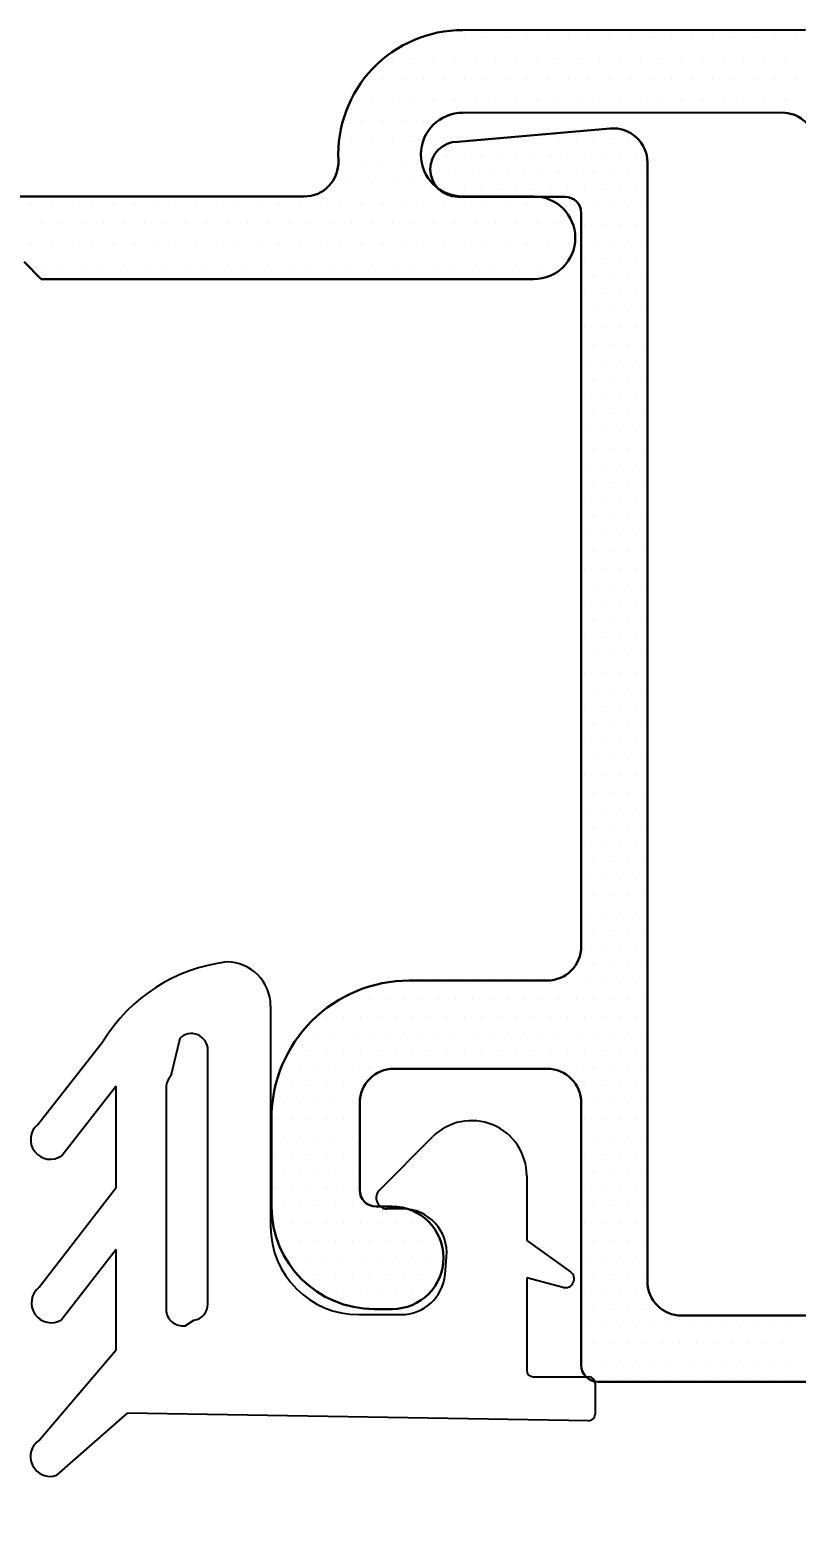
# Model space of a CAD drawing. Header units: inches. Extents: x 3.8 to 36.3, y 0.9 to 43.6.
# Drawn here: x 7.825 to 8.52, y 17.646 to 19.001 of the extents above; entities that cross this region are included whole.
import ezdxf

# ---------------------------------------------------------------- set-up
doc = ezdxf.new("R2010")
doc.units = ezdxf.units.IN
doc.header["$MEASUREMENT"] = 0
for name, color, linetype in [('R-ANNO-DIMS', 3, 'Continuous'), ('R-SWTS-DET1', 1, 'Continuous'), ('R-SWTS-PAT1', 5, 'Continuous')]:
    doc.layers.add(name, color=color, linetype=linetype)
doc.styles.add('SWTSTEXT', font='romans.shx')
doc.dimstyles.new('SWTSARCH', dxfattribs={"dimtxt": 0.25, "dimasz": 0.25, "dimexe": 0.179688, "dimexo": 0.0625, "dimgap": 0.125, "dimtad": 1, "dimtih": 1, "dimtoh": 1, "dimdec": 4, "dimzin": 4, "dimdsep": 46, "dimlunit": 4, "dimtxsty": 'SWTSTEXT', "dimcen": 0.1875, "dimdle": 0.179688, "dimclrd": 256, "dimclre": 256, "dimclrt": 256, "dimadec": 0, "dimazin": 1, "dimtfac": 1, "dimtdec": 4, "dimtofl": 0, "dimtmove": 0, "dimatfit": 3, "dimfxl": 0, "dimfrac": 2, "dimtolj": 1, "dimtzin": 4, "dimlwd": -1, "dimlwe": -1, "dimarcsym": 0})

# ---------------------------------------------------------------- blocks, each defined once
blk = doc.blocks.new('*D9')
at = {"layer": 'Defpoints', "color": 0}
for p in [(10.5692, 18.7891), (6.0692, 17.7901), (6.0692, 16.3107)]:
    blk.add_point(p, dxfattribs=at)
at = {"layer": 'R-ANNO-DIMS'}
for p, q in [((10.5692, 18.7266), (10.5692, 16.131)), ((6.0692, 17.7276), (6.0692, 16.131)), ((10.3192, 16.3107), (6.3192, 16.3107))]:
    blk.add_line(p, q, dxfattribs=at)
for points in [[(6.3192, 16.3523), (6.3192, 16.269), (6.0692, 16.3107)], [(10.3192, 16.3523), (10.3192, 16.269), (10.5692, 16.3107)]]:
    blk.add_solid(points, dxfattribs=at)
at = {"layer": 'R-ANNO-DIMS', "insert": (8.3305, 16.6261), "char_height": 0.25, "attachment_point": 5, "style": 'SWTSTEXT'}
blk.add_mtext('\\A1;4 1/2"', dxfattribs=at)

msp = doc.modelspace()

# ---------------------------------------------------------------- linework, layer by layer
at = {"layer": 'R-SWTS-DET1', "lineweight": 30}
for p, q in [((8.52803, 19.00125), (8.21717, 19.00112)), ((8.2172, 18.92612), (8.50662, 18.92626)), ((8.35102, 18.9118), (8.21269, 18.89984)), ((8.38469, 17.8659), (8.38469, 18.88092)), ((8.07338, 18.85014), (7.54223, 18.85014)), ((8.21269, 18.84992), (8.30969, 18.84992)), ((8.28169, 18.85014), (8.21723, 18.85012)), ((8.32469, 18.83492), (8.32469, 18.1699)), ((7.81923, 18.79072), (7.83481, 18.77514)), ((7.83481, 18.77514), (8.28172, 18.77514)), ((8.29369, 18.1389), (8.16869, 18.1389)), ((8.15469, 18.0589), (8.29369, 18.0589)), ((8.12369, 17.9489), (8.12369, 18.0279)), ((8.32469, 18.0279), (8.32469, 17.7899)), ((8.04369, 18.0139), (8.04369, 17.9339)), ((8.15319, 17.9339), (8.13869, 17.9339)), ((8.13669, 17.8409), (8.15319, 17.8409)), ((10.45744, 17.8349), (8.41569, 17.8349)), ((8.33969, 17.7749), (10.53344, 17.7749))]:
    msp.add_line(p, q, dxfattribs=at)
at = {"layer": 'R-SWTS-DET1'}
for p, q in [((8.04289, 18.1158), (8.04289, 17.9158)), ((7.83171, 18.00843), (7.89097, 18.08403)), ((7.90266, 18.04299), (7.85343, 17.97995)), ((7.90266, 17.95118), (7.90266, 18.04299)), ((8.14157, 17.94887), (8.18983, 17.99713)), ((8.27518, 17.96178), (8.27518, 17.90293)), ((7.83298, 17.86064), (7.90266, 17.95118)), ((8.16263, 17.9318), (8.14864, 17.9318)), ((7.90266, 17.89494), (7.85319, 17.83109)), ((7.90266, 17.80384), (7.90266, 17.89494)), ((8.27518, 17.90293), (8.31482, 17.87479)), ((8.20108, 17.87231), (8.20248, 17.88831)), ((8.30812, 17.86054), (8.27518, 17.86936)), ((8.27518, 17.86936), (8.27518, 17.78549)), ((8.12289, 17.8358), (8.16123, 17.8358)), ((7.83339, 17.72214), (7.90266, 17.80384)), ((8.28118, 17.77949), (8.33118, 17.77949)), ((8.33718, 17.77349), (8.33718, 17.74549)), ((7.91272, 17.7464), (7.8488, 17.69006)), ((8.33118, 17.73949), (7.91272, 17.7464)), ((7.91272, 17.7464), (7.91272, 17.7464))]:
    msp.add_line(p, q, dxfattribs=at)
at = {"layer": 'R-SWTS-DET1', "lineweight": 25}
for p, q in [((7.96043, 18.08641), (7.9525, 18.05249)), ((7.98603, 17.84556), (7.98603, 18.0758)), ((7.94811, 18.04188), (7.94811, 17.8406)), ((7.96528, 17.82576), (7.9732, 17.83072))]:
    msp.add_line(p, q, dxfattribs=at)
at = {"layer": 'R-SWTS-DET1', "lineweight": 30}
for centre, radius, start, end in [((8.21722, 18.88812), 0.113, 90.02258, 182.77619), ((8.21722, 18.88812), 0.038, 90.02258, 270.02258), ((8.50663, 18.89526), 0.031, 12.29447, 90.01886), ((8.35369, 18.88092), 0.031, 360, 94.94224), ((8.21269, 18.87484), 0.025, 90, 270), ((8.07338, 18.88114), 0.031, 270, 2.77619), ((8.21269, 18.84988), 0.0000385, 270, 90), ((8.2817, 18.81264), 0.0375, 270.02258, 90.02258), ((8.30969, 18.83492), 0.015, 0, 90), ((8.29369, 18.1699), 0.031, 270, 0), ((8.16869, 18.0139), 0.125, 89.99999, 180), ((8.15469, 18.0279), 0.031, 90, 180), ((8.29369, 18.0279), 0.031, 0, 90), ((8.13869, 17.9489), 0.015, 180, 269.99806), ((8.13669, 17.9339), 0.093, 180.00006, 270), ((8.15319, 17.8874), 0.0465, 270, 90), ((8.41569, 17.8659), 0.031, 180, 270), ((8.33969, 17.7899), 0.015, 180, 270)]:
    msp.add_arc(centre, radius, start, end, dxfattribs=at)
at = {"layer": 'R-SWTS-DET1'}
for centre, radius, start, end in [((8.02218, 18.00256), 0.15445, 97.17693, 148.16455), ((8.00289, 18.1158), 0.04, 0, 90), ((7.84317, 17.99465), 0.01792, 129.73715, 304.91198), ((8.22518, 17.96178), 0.05, 0, 135), ((8.14864, 17.9418), 0.01, 135, 270), ((8.16263, 17.8918), 0.04, 355, 90), ((8.12289, 17.9158), 0.08, 180, 270), ((8.16123, 17.8758), 0.04, 270, 355), ((8.31019, 17.86827), 0.008, 255, 54.62612), ((7.84387, 17.8464), 0.01792, 127.39772, 301.34331), ((8.28118, 17.78549), 0.006, 180, 270), ((8.33118, 17.77349), 0.006, 0, 90), ((8.33118, 17.74549), 0.006, 270, 0), ((7.84303, 17.70703), 0.01792, 122.543, 288.79118)]:
    msp.add_arc(centre, radius, start, end, dxfattribs=at)
at = {"layer": 'R-SWTS-DET1', "lineweight": 25}
for centre, start, end in [((7.97103, 18.0758), 0, 135), ((7.96311, 18.04188), 135, 180), ((7.96311, 17.8406), 180, 278.31643), ((7.97103, 17.84556), 278.31643, 0)]:
    msp.add_arc(centre, 0.015, start, end, dxfattribs=at)
at = {"layer": 'R-SWTS-PAT1'}
for p, q in [((8.18154, 18.994), (8.18154, 18.994)), ((8.20029, 18.994), (8.20029, 18.994)), ((8.21904, 18.994), (8.21904, 18.994)), ((8.23779, 18.994), (8.23779, 18.994)), ((8.25654, 18.994), (8.25654, 18.994)), ((8.27529, 18.994), (8.27529, 18.994)), ((8.29404, 18.994), (8.29404, 18.994)), ((8.31279, 18.994), (8.31279, 18.994)), ((8.33154, 18.994), (8.33154, 18.994)), ((8.35029, 18.994), (8.35029, 18.994)), ((8.36904, 18.994), (8.36904, 18.994)), ((8.38779, 18.994), (8.38779, 18.994)), ((8.40654, 18.994), (8.40654, 18.994)), ((8.42529, 18.994), (8.42529, 18.994)), ((8.44404, 18.994), (8.44404, 18.994)), ((8.46279, 18.994), (8.46279, 18.994)), ((8.48154, 18.994), (8.48154, 18.994)), ((8.50029, 18.994), (8.50029, 18.994)), ((8.51904, 18.994), (8.51904, 18.994)), ((8.15341, 18.97525), (8.15341, 18.97525)), ((8.17216, 18.97525), (8.17216, 18.97525)), ((8.19091, 18.97525), (8.19091, 18.97525)), ((8.20966, 18.97525), (8.20966, 18.97525)), ((8.22841, 18.97525), (8.22841, 18.97525)), ((8.24716, 18.97525), (8.24716, 18.97525)), ((8.26591, 18.97525), (8.26591, 18.97525)), ((8.28466, 18.97525), (8.28466, 18.97525)), ((8.30341, 18.97525), (8.30341, 18.97525)), ((8.32216, 18.97525), (8.32216, 18.97525)), ((8.34091, 18.97525), (8.34091, 18.97525)), ((8.35966, 18.97525), (8.35966, 18.97525)), ((8.37841, 18.97525), (8.37841, 18.97525)), ((8.39716, 18.97525), (8.39716, 18.97525)), ((8.41591, 18.97525), (8.41591, 18.97525)), ((8.43466, 18.97525), (8.43466, 18.97525)), ((8.45341, 18.97525), (8.45341, 18.97525)), ((8.47216, 18.97525), (8.47216, 18.97525)), ((8.49091, 18.97525), (8.49091, 18.97525)), ((8.50966, 18.97525), (8.50966, 18.97525)), ((8.14404, 18.9565), (8.14404, 18.9565)), ((8.16279, 18.9565), (8.16279, 18.9565)), ((8.18154, 18.9565), (8.18154, 18.9565)), ((8.20029, 18.9565), (8.20029, 18.9565)), ((8.21904, 18.9565), (8.21904, 18.9565)), ((8.23779, 18.9565), (8.23779, 18.9565)), ((8.25654, 18.9565), (8.25654, 18.9565)), ((8.27529, 18.9565), (8.27529, 18.9565)), ((8.29404, 18.9565), (8.29404, 18.9565)), ((8.31279, 18.9565), (8.31279, 18.9565)), ((8.33154, 18.9565), (8.33154, 18.9565)), ((8.35029, 18.9565), (8.35029, 18.9565)), ((8.36904, 18.9565), (8.36904, 18.9565)), ((8.38779, 18.9565), (8.38779, 18.9565)), ((8.40654, 18.9565), (8.40654, 18.9565)), ((8.42529, 18.9565), (8.42529, 18.9565)), ((8.44404, 18.9565), (8.44404, 18.9565)), ((8.46279, 18.9565), (8.46279, 18.9565)), ((8.48154, 18.9565), (8.48154, 18.9565)), ((8.50029, 18.9565), (8.50029, 18.9565)), ((8.51904, 18.9565), (8.51904, 18.9565)), ((8.11591, 18.93775), (8.11591, 18.93775)), ((8.13466, 18.93775), (8.13466, 18.93775)), ((8.15341, 18.93775), (8.15341, 18.93775)), ((8.17216, 18.93775), (8.17216, 18.93775)), ((8.19091, 18.93775), (8.19091, 18.93775)), ((8.20966, 18.93775), (8.20966, 18.93775)), ((8.22841, 18.93775), (8.22841, 18.93775)), ((8.24716, 18.93775), (8.24716, 18.93775)), ((8.26591, 18.93775), (8.26591, 18.93775)), ((8.28466, 18.93775), (8.28466, 18.93775)), ((8.30341, 18.93775), (8.30341, 18.93775)), ((8.32216, 18.93775), (8.32216, 18.93775)), ((8.34091, 18.93775), (8.34091, 18.93775)), ((8.35966, 18.93775), (8.35966, 18.93775)), ((8.37841, 18.93775), (8.37841, 18.93775)), ((8.39716, 18.93775), (8.39716, 18.93775)), ((8.41591, 18.93775), (8.41591, 18.93775)), ((8.43466, 18.93775), (8.43466, 18.93775)), ((8.45341, 18.93775), (8.45341, 18.93775)), ((8.47216, 18.93775), (8.47216, 18.93775)), ((8.49091, 18.93775), (8.49091, 18.93775)), ((8.50966, 18.93775), (8.50966, 18.93775)), ((8.12529, 18.919), (8.12529, 18.919)), ((8.14404, 18.919), (8.14404, 18.919)), ((8.16279, 18.919), (8.16279, 18.919)), ((8.18154, 18.919), (8.18154, 18.919)), ((8.11591, 18.90025), (8.11591, 18.90025)), ((8.13466, 18.90025), (8.13466, 18.90025)), ((8.15341, 18.90025), (8.15341, 18.90025)), ((8.17216, 18.90025), (8.17216, 18.90025)), ((8.25755, 18.90313), (8.25755, 18.90313)), ((8.27318, 18.90313), (8.27318, 18.90313)), ((8.2888, 18.90313), (8.2888, 18.90313)), ((8.30443, 18.90313), (8.30443, 18.90313)), ((8.32005, 18.90313), (8.32005, 18.90313)), ((8.33568, 18.90313), (8.33568, 18.90313)), ((8.3513, 18.90313), (8.3513, 18.90313)), ((8.36693, 18.90313), (8.36693, 18.90313)), ((8.10654, 18.8815), (8.10654, 18.8815)), ((8.12529, 18.8815), (8.12529, 18.8815)), ((8.14404, 18.8815), (8.14404, 18.8815)), ((8.16279, 18.8815), (8.16279, 18.8815)), ((8.20287, 18.8875), (8.20287, 18.8875)), ((8.21849, 18.8875), (8.21849, 18.8875)), ((8.23412, 18.8875), (8.23412, 18.8875)), ((8.24974, 18.8875), (8.24974, 18.8875)), ((8.26537, 18.8875), (8.26537, 18.8875)), ((8.28099, 18.8875), (8.28099, 18.8875)), ((8.29662, 18.8875), (8.29662, 18.8875)), ((8.31224, 18.8875), (8.31224, 18.8875)), ((8.32787, 18.8875), (8.32787, 18.8875)), ((8.34349, 18.8875), (8.34349, 18.8875)), ((8.35912, 18.8875), (8.35912, 18.8875)), ((8.37474, 18.8875), (8.37474, 18.8875)), ((8.19505, 18.87188), (8.19505, 18.87188)), ((8.21068, 18.87188), (8.21068, 18.87188)), ((8.2263, 18.87188), (8.2263, 18.87188)), ((8.24193, 18.87188), (8.24193, 18.87188)), ((8.25755, 18.87188), (8.25755, 18.87188)), ((8.27318, 18.87188), (8.27318, 18.87188)), ((8.2888, 18.87188), (8.2888, 18.87188)), ((8.30443, 18.87188), (8.30443, 18.87188)), ((8.32005, 18.87188), (8.32005, 18.87188)), ((8.33568, 18.87188), (8.33568, 18.87188)), ((8.3513, 18.87188), (8.3513, 18.87188)), ((8.36693, 18.87188), (8.36693, 18.87188)), ((8.38255, 18.87188), (8.38255, 18.87188)), ((8.11591, 18.86275), (8.11591, 18.86275)), ((8.13466, 18.86275), (8.13466, 18.86275)), ((8.15341, 18.86275), (8.15341, 18.86275)), ((8.17216, 18.86275), (8.17216, 18.86275)), ((8.20287, 18.85625), (8.20287, 18.85625)), ((8.21849, 18.85625), (8.21849, 18.85625)), ((8.23412, 18.85625), (8.23412, 18.85625)), ((8.24974, 18.85625), (8.24974, 18.85625)), ((8.26537, 18.85625), (8.26537, 18.85625)), ((8.28099, 18.85625), (8.28099, 18.85625)), ((8.29662, 18.85625), (8.29662, 18.85625)), ((8.31224, 18.85625), (8.31224, 18.85625)), ((8.32787, 18.85625), (8.32787, 18.85625)), ((8.34349, 18.85625), (8.34349, 18.85625)), ((8.35912, 18.85625), (8.35912, 18.85625)), ((8.37474, 18.85625), (8.37474, 18.85625)), ((7.82529, 18.844), (7.82529, 18.844)), ((7.84404, 18.844), (7.84404, 18.844)), ((7.86279, 18.844), (7.86279, 18.844)), ((7.88154, 18.844), (7.88154, 18.844)), ((7.90029, 18.844), (7.90029, 18.844)), ((7.91904, 18.844), (7.91904, 18.844)), ((7.93779, 18.844), (7.93779, 18.844)), ((7.95654, 18.844), (7.95654, 18.844)), ((7.97529, 18.844), (7.97529, 18.844)), ((7.99404, 18.844), (7.99404, 18.844)), ((8.01279, 18.844), (8.01279, 18.844)), ((8.03154, 18.844), (8.03154, 18.844)), ((8.05029, 18.844), (8.05029, 18.844)), ((8.06904, 18.844), (8.06904, 18.844)), ((8.08779, 18.844), (8.08779, 18.844)), ((8.10654, 18.844), (8.10654, 18.844)), ((8.12529, 18.844), (8.12529, 18.844)), ((8.14404, 18.844), (8.14404, 18.844)), ((8.16279, 18.844), (8.16279, 18.844)), ((8.18154, 18.844), (8.18154, 18.844)), ((8.20029, 18.844), (8.20029, 18.844)), ((8.21904, 18.844), (8.21904, 18.844)), ((8.23779, 18.844), (8.23779, 18.844)), ((8.25654, 18.844), (8.25654, 18.844)), ((8.27529, 18.844), (8.27529, 18.844)), ((8.29404, 18.844), (8.29404, 18.844)), ((8.33568, 18.84063), (8.33568, 18.84063)), ((8.3513, 18.84063), (8.3513, 18.84063)), ((8.36693, 18.84063), (8.36693, 18.84063)), ((8.38255, 18.84063), (8.38255, 18.84063)), ((7.83466, 18.82525), (7.83466, 18.82525)), ((7.85341, 18.82525), (7.85341, 18.82525)), ((7.87216, 18.82525), (7.87216, 18.82525)), ((7.89091, 18.82525), (7.89091, 18.82525)), ((7.90966, 18.82525), (7.90966, 18.82525)), ((7.92841, 18.82525), (7.92841, 18.82525)), ((7.94716, 18.82525), (7.94716, 18.82525)), ((7.96591, 18.82525), (7.96591, 18.82525)), ((7.98466, 18.82525), (7.98466, 18.82525)), ((8.00341, 18.82525), (8.00341, 18.82525)), ((8.02216, 18.82525), (8.02216, 18.82525)), ((8.04091, 18.82525), (8.04091, 18.82525)), ((8.05966, 18.82525), (8.05966, 18.82525)), ((8.07841, 18.82525), (8.07841, 18.82525)), ((8.09716, 18.82525), (8.09716, 18.82525)), ((8.11591, 18.82525), (8.11591, 18.82525)), ((8.13466, 18.82525), (8.13466, 18.82525)), ((8.15341, 18.82525), (8.15341, 18.82525)), ((8.17216, 18.82525), (8.17216, 18.82525)), ((8.19091, 18.82525), (8.19091, 18.82525)), ((8.20966, 18.82525), (8.20966, 18.82525)), ((8.22841, 18.82525), (8.22841, 18.82525)), ((8.24716, 18.82525), (8.24716, 18.82525)), ((8.26591, 18.82525), (8.26591, 18.82525)), ((8.28466, 18.82525), (8.28466, 18.82525)), ((8.30341, 18.82525), (8.30341, 18.82525)), ((8.32787, 18.825), (8.32787, 18.825)), ((8.34349, 18.825), (8.34349, 18.825)), ((8.35912, 18.825), (8.35912, 18.825)), ((8.37474, 18.825), (8.37474, 18.825)), ((7.82529, 18.8065), (7.82529, 18.8065)), ((7.84404, 18.8065), (7.84404, 18.8065)), ((7.86279, 18.8065), (7.86279, 18.8065)), ((7.88154, 18.8065), (7.88154, 18.8065)), ((7.90029, 18.8065), (7.90029, 18.8065)), ((7.91904, 18.8065), (7.91904, 18.8065)), ((7.93779, 18.8065), (7.93779, 18.8065)), ((7.95654, 18.8065), (7.95654, 18.8065)), ((7.97529, 18.8065), (7.97529, 18.8065)), ((7.99404, 18.8065), (7.99404, 18.8065)), ((8.01279, 18.8065), (8.01279, 18.8065)), ((8.03154, 18.8065), (8.03154, 18.8065)), ((8.05029, 18.8065), (8.05029, 18.8065)), ((8.06904, 18.8065), (8.06904, 18.8065)), ((8.08779, 18.8065), (8.08779, 18.8065)), ((8.10654, 18.8065), (8.10654, 18.8065)), ((8.12529, 18.8065), (8.12529, 18.8065)), ((8.14404, 18.8065), (8.14404, 18.8065)), ((8.16279, 18.8065), (8.16279, 18.8065)), ((8.18154, 18.8065), (8.18154, 18.8065)), ((8.20029, 18.8065), (8.20029, 18.8065)), ((8.21904, 18.8065), (8.21904, 18.8065)), ((8.23779, 18.8065), (8.23779, 18.8065)), ((8.25654, 18.8065), (8.25654, 18.8065)), ((8.27529, 18.8065), (8.27529, 18.8065)), ((8.29404, 18.8065), (8.29404, 18.8065)), ((8.31279, 18.8065), (8.31279, 18.8065)), ((8.33568, 18.80938), (8.33568, 18.80938)), ((8.3513, 18.80938), (8.3513, 18.80938)), ((8.36693, 18.80938), (8.36693, 18.80938)), ((8.38255, 18.80938), (8.38255, 18.80938)), ((7.83466, 18.78775), (7.83466, 18.78775)), ((7.85341, 18.78775), (7.85341, 18.78775)), ((7.87216, 18.78775), (7.87216, 18.78775)), ((7.89091, 18.78775), (7.89091, 18.78775)), ((7.90966, 18.78775), (7.90966, 18.78775)), ((7.92841, 18.78775), (7.92841, 18.78775)), ((7.94716, 18.78775), (7.94716, 18.78775)), ((7.96591, 18.78775), (7.96591, 18.78775)), ((7.98466, 18.78775), (7.98466, 18.78775)), ((8.00341, 18.78775), (8.00341, 18.78775)), ((8.02216, 18.78775), (8.02216, 18.78775)), ((8.04091, 18.78775), (8.04091, 18.78775)), ((8.05966, 18.78775), (8.05966, 18.78775)), ((8.07841, 18.78775), (8.07841, 18.78775)), ((8.09716, 18.78775), (8.09716, 18.78775)), ((8.11591, 18.78775), (8.11591, 18.78775)), ((8.13466, 18.78775), (8.13466, 18.78775)), ((8.15341, 18.78775), (8.15341, 18.78775)), ((8.17216, 18.78775), (8.17216, 18.78775)), ((8.19091, 18.78775), (8.19091, 18.78775)), ((8.20966, 18.78775), (8.20966, 18.78775)), ((8.22841, 18.78775), (8.22841, 18.78775)), ((8.24716, 18.78775), (8.24716, 18.78775)), ((8.26591, 18.78775), (8.26591, 18.78775)), ((8.28466, 18.78775), (8.28466, 18.78775)), ((8.30341, 18.78775), (8.30341, 18.78775)), ((8.32787, 18.79375), (8.32787, 18.79375)), ((8.34349, 18.79375), (8.34349, 18.79375)), ((8.35912, 18.79375), (8.35912, 18.79375)), ((8.37474, 18.79375), (8.37474, 18.79375)), ((8.33568, 18.77813), (8.33568, 18.77813)), ((8.3513, 18.77813), (8.3513, 18.77813)), ((8.36693, 18.77813), (8.36693, 18.77813)), ((8.38255, 18.77813), (8.38255, 18.77813)), ((8.32787, 18.7625), (8.32787, 18.7625)), ((8.34349, 18.7625), (8.34349, 18.7625)), ((8.35912, 18.7625), (8.35912, 18.7625)), ((8.37474, 18.7625), (8.37474, 18.7625)), ((8.33568, 18.74688), (8.33568, 18.74688)), ((8.3513, 18.74688), (8.3513, 18.74688)), ((8.36693, 18.74688), (8.36693, 18.74688)), ((8.38255, 18.74688), (8.38255, 18.74688)), ((8.32787, 18.73125), (8.32787, 18.73125)), ((8.34349, 18.73125), (8.34349, 18.73125)), ((8.35912, 18.73125), (8.35912, 18.73125)), ((8.37474, 18.73125), (8.37474, 18.73125)), ((8.33568, 18.71563), (8.33568, 18.71563)), ((8.3513, 18.71563), (8.3513, 18.71563)), ((8.36693, 18.71563), (8.36693, 18.71563)), ((8.38255, 18.71563), (8.38255, 18.71563)), ((8.32787, 18.7), (8.32787, 18.7)), ((8.34349, 18.7), (8.34349, 18.7)), ((8.35912, 18.7), (8.35912, 18.7)), ((8.37474, 18.7), (8.37474, 18.7)), ((8.33568, 18.68438), (8.33568, 18.68438)), ((8.3513, 18.68438), (8.3513, 18.68438)), ((8.36693, 18.68438), (8.36693, 18.68438)), ((8.38255, 18.68438), (8.38255, 18.68438)), ((8.32787, 18.66875), (8.32787, 18.66875)), ((8.34349, 18.66875), (8.34349, 18.66875)), ((8.35912, 18.66875), (8.35912, 18.66875)), ((8.37474, 18.66875), (8.37474, 18.66875)), ((8.33568, 18.65313), (8.33568, 18.65313)), ((8.3513, 18.65313), (8.3513, 18.65313)), ((8.36693, 18.65313), (8.36693, 18.65313)), ((8.38255, 18.65313), (8.38255, 18.65313)), ((8.32787, 18.6375), (8.32787, 18.6375)), ((8.34349, 18.6375), (8.34349, 18.6375)), ((8.35912, 18.6375), (8.35912, 18.6375)), ((8.37474, 18.6375), (8.37474, 18.6375)), ((8.33568, 18.62188), (8.33568, 18.62188)), ((8.3513, 18.62188), (8.3513, 18.62188)), ((8.36693, 18.62188), (8.36693, 18.62188)), ((8.38255, 18.62188), (8.38255, 18.62188)), ((8.32787, 18.60625), (8.32787, 18.60625)), ((8.34349, 18.60625), (8.34349, 18.60625)), ((8.35912, 18.60625), (8.35912, 18.60625)), ((8.37474, 18.60625), (8.37474, 18.60625)), ((8.33568, 18.59063), (8.33568, 18.59063)), ((8.3513, 18.59063), (8.3513, 18.59063)), ((8.36693, 18.59063), (8.36693, 18.59063)), ((8.38255, 18.59063), (8.38255, 18.59063)), ((8.32787, 18.575), (8.32787, 18.575)), ((8.34349, 18.575), (8.34349, 18.575)), ((8.35912, 18.575), (8.35912, 18.575)), ((8.37474, 18.575), (8.37474, 18.575)), ((8.33568, 18.55938), (8.33568, 18.55938)), ((8.3513, 18.55938), (8.3513, 18.55938)), ((8.36693, 18.55938), (8.36693, 18.55938)), ((8.38255, 18.55938), (8.38255, 18.55938)), ((8.32787, 18.54375), (8.32787, 18.54375)), ((8.34349, 18.54375), (8.34349, 18.54375)), ((8.35912, 18.54375), (8.35912, 18.54375)), ((8.37474, 18.54375), (8.37474, 18.54375)), ((8.33568, 18.52813), (8.33568, 18.52813)), ((8.3513, 18.52813), (8.3513, 18.52813)), ((8.36693, 18.52813), (8.36693, 18.52813)), ((8.38255, 18.52813), (8.38255, 18.52813)), ((8.32787, 18.5125), (8.32787, 18.5125)), ((8.34349, 18.5125), (8.34349, 18.5125)), ((8.35912, 18.5125), (8.35912, 18.5125)), ((8.37474, 18.5125), (8.37474, 18.5125)), ((8.33568, 18.49688), (8.33568, 18.49688)), ((8.3513, 18.49688), (8.3513, 18.49688)), ((8.36693, 18.49688), (8.36693, 18.49688)), ((8.38255, 18.49688), (8.38255, 18.49688)), ((8.32787, 18.48125), (8.32787, 18.48125)), ((8.34349, 18.48125), (8.34349, 18.48125)), ((8.35912, 18.48125), (8.35912, 18.48125)), ((8.37474, 18.48125), (8.37474, 18.48125)), ((8.33568, 18.46563), (8.33568, 18.46563)), ((8.3513, 18.46563), (8.3513, 18.46563)), ((8.36693, 18.46563), (8.36693, 18.46563)), ((8.38255, 18.46563), (8.38255, 18.46563)), ((8.32787, 18.45), (8.32787, 18.45)), ((8.34349, 18.45), (8.34349, 18.45)), ((8.35912, 18.45), (8.35912, 18.45)), ((8.37474, 18.45), (8.37474, 18.45)), ((8.33568, 18.43438), (8.33568, 18.43438)), ((8.3513, 18.43438), (8.3513, 18.43438)), ((8.36693, 18.43438), (8.36693, 18.43438)), ((8.38255, 18.43438), (8.38255, 18.43438)), ((8.32787, 18.41875), (8.32787, 18.41875)), ((8.34349, 18.41875), (8.34349, 18.41875)), ((8.35912, 18.41875), (8.35912, 18.41875)), ((8.37474, 18.41875), (8.37474, 18.41875)), ((8.33568, 18.40313), (8.33568, 18.40313)), ((8.3513, 18.40313), (8.3513, 18.40313)), ((8.36693, 18.40313), (8.36693, 18.40313)), ((8.38255, 18.40313), (8.38255, 18.40313)), ((8.32787, 18.3875), (8.32787, 18.3875)), ((8.34349, 18.3875), (8.34349, 18.3875)), ((8.35912, 18.3875), (8.35912, 18.3875)), ((8.37474, 18.3875), (8.37474, 18.3875)), ((8.33568, 18.37188), (8.33568, 18.37188)), ((8.3513, 18.37188), (8.3513, 18.37188)), ((8.36693, 18.37188), (8.36693, 18.37188)), ((8.38255, 18.37188), (8.38255, 18.37188)), ((8.32787, 18.35625), (8.32787, 18.35625)), ((8.34349, 18.35625), (8.34349, 18.35625)), ((8.35912, 18.35625), (8.35912, 18.35625)), ((8.37474, 18.35625), (8.37474, 18.35625)), ((8.33568, 18.34063), (8.33568, 18.34063)), ((8.3513, 18.34063), (8.3513, 18.34063)), ((8.36693, 18.34063), (8.36693, 18.34063)), ((8.38255, 18.34063), (8.38255, 18.34063)), ((8.32787, 18.325), (8.32787, 18.325)), ((8.34349, 18.325), (8.34349, 18.325)), ((8.35912, 18.325), (8.35912, 18.325)), ((8.37474, 18.325), (8.37474, 18.325)), ((8.33568, 18.30938), (8.33568, 18.30938)), ((8.3513, 18.30938), (8.3513, 18.30938)), ((8.36693, 18.30938), (8.36693, 18.30938)), ((8.38255, 18.30938), (8.38255, 18.30938)), ((8.32787, 18.29375), (8.32787, 18.29375)), ((8.34349, 18.29375), (8.34349, 18.29375)), ((8.35912, 18.29375), (8.35912, 18.29375)), ((8.37474, 18.29375), (8.37474, 18.29375)), ((8.33568, 18.27813), (8.33568, 18.27813)), ((8.3513, 18.27813), (8.3513, 18.27813)), ((8.36693, 18.27813), (8.36693, 18.27813)), ((8.38255, 18.27813), (8.38255, 18.27813)), ((8.32787, 18.2625), (8.32787, 18.2625)), ((8.34349, 18.2625), (8.34349, 18.2625)), ((8.35912, 18.2625), (8.35912, 18.2625)), ((8.37474, 18.2625), (8.37474, 18.2625)), ((8.33568, 18.24688), (8.33568, 18.24688)), ((8.3513, 18.24688), (8.3513, 18.24688)), ((8.36693, 18.24688), (8.36693, 18.24688)), ((8.38255, 18.24688), (8.38255, 18.24688)), ((8.32787, 18.23125), (8.32787, 18.23125)), ((8.34349, 18.23125), (8.34349, 18.23125)), ((8.35912, 18.23125), (8.35912, 18.23125)), ((8.37474, 18.23125), (8.37474, 18.23125)), ((8.33568, 18.21563), (8.33568, 18.21563)), ((8.3513, 18.21563), (8.3513, 18.21563)), ((8.36693, 18.21563), (8.36693, 18.21563)), ((8.38255, 18.21563), (8.38255, 18.21563)), ((8.32787, 18.2), (8.32787, 18.2)), ((8.34349, 18.2), (8.34349, 18.2)), ((8.35912, 18.2), (8.35912, 18.2)), ((8.37474, 18.2), (8.37474, 18.2)), ((8.33568, 18.18438), (8.33568, 18.18438)), ((8.3513, 18.18438), (8.3513, 18.18438)), ((8.36693, 18.18438), (8.36693, 18.18438)), ((8.38255, 18.18438), (8.38255, 18.18438)), ((8.32787, 18.16875), (8.32787, 18.16875)), ((8.34349, 18.16875), (8.34349, 18.16875)), ((8.35912, 18.16875), (8.35912, 18.16875)), ((8.37474, 18.16875), (8.37474, 18.16875)), ((8.32005, 18.15313), (8.32005, 18.15313)), ((8.33568, 18.15313), (8.33568, 18.15313)), ((8.3513, 18.15313), (8.3513, 18.15313)), ((8.36693, 18.15313), (8.36693, 18.15313)), ((8.38255, 18.15313), (8.38255, 18.15313)), ((8.15599, 18.1375), (8.15599, 18.1375)), ((8.17162, 18.1375), (8.17162, 18.1375)), ((8.18724, 18.1375), (8.18724, 18.1375)), ((8.20287, 18.1375), (8.20287, 18.1375)), ((8.21849, 18.1375), (8.21849, 18.1375)), ((8.23412, 18.1375), (8.23412, 18.1375)), ((8.24974, 18.1375), (8.24974, 18.1375)), ((8.26537, 18.1375), (8.26537, 18.1375)), ((8.28099, 18.1375), (8.28099, 18.1375)), ((8.29662, 18.1375), (8.29662, 18.1375)), ((8.31224, 18.1375), (8.31224, 18.1375)), ((8.32787, 18.1375), (8.32787, 18.1375)), ((8.34349, 18.1375), (8.34349, 18.1375)), ((8.35912, 18.1375), (8.35912, 18.1375)), ((8.37474, 18.1375), (8.37474, 18.1375)), ((8.11693, 18.12188), (8.11693, 18.12188)), ((8.13255, 18.12188), (8.13255, 18.12188)), ((8.14818, 18.12188), (8.14818, 18.12188)), ((8.1638, 18.12188), (8.1638, 18.12188)), ((8.17943, 18.12188), (8.17943, 18.12188)), ((8.19505, 18.12188), (8.19505, 18.12188)), ((8.21068, 18.12188), (8.21068, 18.12188)), ((8.2263, 18.12188), (8.2263, 18.12188)), ((8.24193, 18.12188), (8.24193, 18.12188)), ((8.25755, 18.12188), (8.25755, 18.12188)), ((8.27318, 18.12188), (8.27318, 18.12188)), ((8.2888, 18.12188), (8.2888, 18.12188)), ((8.30443, 18.12188), (8.30443, 18.12188)), ((8.32005, 18.12188), (8.32005, 18.12188)), ((8.33568, 18.12188), (8.33568, 18.12188)), ((8.3513, 18.12188), (8.3513, 18.12188)), ((8.36693, 18.12188), (8.36693, 18.12188)), ((8.38255, 18.12188), (8.38255, 18.12188)), ((8.09349, 18.10625), (8.09349, 18.10625)), ((8.10912, 18.10625), (8.10912, 18.10625)), ((8.12474, 18.10625), (8.12474, 18.10625)), ((8.14037, 18.10625), (8.14037, 18.10625)), ((8.15599, 18.10625), (8.15599, 18.10625)), ((8.17162, 18.10625), (8.17162, 18.10625)), ((8.18724, 18.10625), (8.18724, 18.10625)), ((8.20287, 18.10625), (8.20287, 18.10625)), ((8.21849, 18.10625), (8.21849, 18.10625)), ((8.23412, 18.10625), (8.23412, 18.10625)), ((8.24974, 18.10625), (8.24974, 18.10625)), ((8.26537, 18.10625), (8.26537, 18.10625)), ((8.28099, 18.10625), (8.28099, 18.10625)), ((8.29662, 18.10625), (8.29662, 18.10625)), ((8.31224, 18.10625), (8.31224, 18.10625)), ((8.32787, 18.10625), (8.32787, 18.10625)), ((8.34349, 18.10625), (8.34349, 18.10625)), ((8.35912, 18.10625), (8.35912, 18.10625)), ((8.37474, 18.10625), (8.37474, 18.10625)), ((8.07005, 18.09063), (8.07005, 18.09063)), ((8.08568, 18.09063), (8.08568, 18.09063)), ((8.1013, 18.09063), (8.1013, 18.09063)), ((8.11693, 18.09063), (8.11693, 18.09063)), ((8.13255, 18.09063), (8.13255, 18.09063)), ((8.14818, 18.09063), (8.14818, 18.09063)), ((8.1638, 18.09063), (8.1638, 18.09063)), ((8.17943, 18.09063), (8.17943, 18.09063)), ((8.19505, 18.09063), (8.19505, 18.09063)), ((8.21068, 18.09063), (8.21068, 18.09063)), ((8.2263, 18.09063), (8.2263, 18.09063)), ((8.24193, 18.09063), (8.24193, 18.09063)), ((8.25755, 18.09063), (8.25755, 18.09063)), ((8.27318, 18.09063), (8.27318, 18.09063)), ((8.2888, 18.09063), (8.2888, 18.09063)), ((8.30443, 18.09063), (8.30443, 18.09063)), ((8.32005, 18.09063), (8.32005, 18.09063)), ((8.33568, 18.09063), (8.33568, 18.09063)), ((8.3513, 18.09063), (8.3513, 18.09063)), ((8.36693, 18.09063), (8.36693, 18.09063)), ((8.38255, 18.09063), (8.38255, 18.09063)), ((8.06224, 18.075), (8.06224, 18.075)), ((8.07787, 18.075), (8.07787, 18.075)), ((8.09349, 18.075), (8.09349, 18.075)), ((8.10912, 18.075), (8.10912, 18.075)), ((8.12474, 18.075), (8.12474, 18.075)), ((8.14037, 18.075), (8.14037, 18.075)), ((8.15599, 18.075), (8.15599, 18.075)), ((8.17162, 18.075), (8.17162, 18.075)), ((8.18724, 18.075), (8.18724, 18.075)), ((8.20287, 18.075), (8.20287, 18.075)), ((8.21849, 18.075), (8.21849, 18.075)), ((8.23412, 18.075), (8.23412, 18.075)), ((8.24974, 18.075), (8.24974, 18.075)), ((8.26537, 18.075), (8.26537, 18.075)), ((8.28099, 18.075), (8.28099, 18.075)), ((8.29662, 18.075), (8.29662, 18.075)), ((8.31224, 18.075), (8.31224, 18.075)), ((8.32787, 18.075), (8.32787, 18.075)), ((8.34349, 18.075), (8.34349, 18.075)), ((8.35912, 18.075), (8.35912, 18.075)), ((8.37474, 18.075), (8.37474, 18.075)), ((8.05443, 18.05938), (8.05443, 18.05938)), ((8.07005, 18.05938), (8.07005, 18.05938)), ((8.08568, 18.05938), (8.08568, 18.05938)), ((8.1013, 18.05938), (8.1013, 18.05938)), ((8.11693, 18.05938), (8.11693, 18.05938)), ((8.13255, 18.05938), (8.13255, 18.05938)), ((8.14818, 18.05938), (8.14818, 18.05938)), ((8.1638, 18.05938), (8.1638, 18.05938)), ((8.17943, 18.05938), (8.17943, 18.05938)), ((8.19505, 18.05938), (8.19505, 18.05938)), ((8.21068, 18.05938), (8.21068, 18.05938)), ((8.2263, 18.05938), (8.2263, 18.05938)), ((8.24193, 18.05938), (8.24193, 18.05938)), ((8.25755, 18.05938), (8.25755, 18.05938)), ((8.27318, 18.05938), (8.27318, 18.05938)), ((8.2888, 18.05938), (8.2888, 18.05938)), ((8.30443, 18.05938), (8.30443, 18.05938)), ((8.32005, 18.05938), (8.32005, 18.05938)), ((8.33568, 18.05938), (8.33568, 18.05938)), ((8.3513, 18.05938), (8.3513, 18.05938)), ((8.36693, 18.05938), (8.36693, 18.05938)), ((8.38255, 18.05938), (8.38255, 18.05938)), ((8.06224, 18.04375), (8.06224, 18.04375)), ((8.07787, 18.04375), (8.07787, 18.04375)), ((8.09349, 18.04375), (8.09349, 18.04375)), ((8.10912, 18.04375), (8.10912, 18.04375)), ((8.12474, 18.04375), (8.12474, 18.04375)), ((8.32787, 18.04375), (8.32787, 18.04375)), ((8.34349, 18.04375), (8.34349, 18.04375)), ((8.35912, 18.04375), (8.35912, 18.04375)), ((8.37474, 18.04375), (8.37474, 18.04375)), ((8.05443, 18.02813), (8.05443, 18.02813)), ((8.07005, 18.02813), (8.07005, 18.02813)), ((8.08568, 18.02813), (8.08568, 18.02813)), ((8.1013, 18.02813), (8.1013, 18.02813)), ((8.11693, 18.02813), (8.11693, 18.02813)), ((8.33568, 18.02813), (8.33568, 18.02813)), ((8.3513, 18.02813), (8.3513, 18.02813)), ((8.36693, 18.02813), (8.36693, 18.02813)), ((8.38255, 18.02813), (8.38255, 18.02813)), ((8.04662, 18.0125), (8.04662, 18.0125)), ((8.06224, 18.0125), (8.06224, 18.0125)), ((8.07787, 18.0125), (8.07787, 18.0125)), ((8.09349, 18.0125), (8.09349, 18.0125)), ((8.10912, 18.0125), (8.10912, 18.0125)), ((8.32787, 18.0125), (8.32787, 18.0125)), ((8.34349, 18.0125), (8.34349, 18.0125)), ((8.35912, 18.0125), (8.35912, 18.0125)), ((8.37474, 18.0125), (8.37474, 18.0125)), ((8.05443, 17.99688), (8.05443, 17.99688)), ((8.07005, 17.99688), (8.07005, 17.99688)), ((8.08568, 17.99688), (8.08568, 17.99688)), ((8.1013, 17.99688), (8.1013, 17.99688)), ((8.11693, 17.99688), (8.11693, 17.99688)), ((8.33568, 17.99688), (8.33568, 17.99688)), ((8.3513, 17.99688), (8.3513, 17.99688)), ((8.36693, 17.99688), (8.36693, 17.99688)), ((8.38255, 17.99688), (8.38255, 17.99688)), ((8.04662, 17.98125), (8.04662, 17.98125)), ((8.06224, 17.98125), (8.06224, 17.98125)), ((8.07787, 17.98125), (8.07787, 17.98125)), ((8.09349, 17.98125), (8.09349, 17.98125)), ((8.10912, 17.98125), (8.10912, 17.98125)), ((8.32787, 17.98125), (8.32787, 17.98125)), ((8.34349, 17.98125), (8.34349, 17.98125)), ((8.35912, 17.98125), (8.35912, 17.98125)), ((8.37474, 17.98125), (8.37474, 17.98125)), ((8.05443, 17.96563), (8.05443, 17.96563)), ((8.07005, 17.96563), (8.07005, 17.96563)), ((8.08568, 17.96563), (8.08568, 17.96563)), ((8.1013, 17.96563), (8.1013, 17.96563)), ((8.11693, 17.96563), (8.11693, 17.96563)), ((8.33568, 17.96563), (8.33568, 17.96563)), ((8.3513, 17.96563), (8.3513, 17.96563)), ((8.36693, 17.96563), (8.36693, 17.96563)), ((8.38255, 17.96563), (8.38255, 17.96563)), ((8.04662, 17.95), (8.04662, 17.95)), ((8.06224, 17.95), (8.06224, 17.95)), ((8.07787, 17.95), (8.07787, 17.95)), ((8.09349, 17.95), (8.09349, 17.95)), ((8.10912, 17.95), (8.10912, 17.95)), ((8.32787, 17.95), (8.32787, 17.95)), ((8.34349, 17.95), (8.34349, 17.95)), ((8.35912, 17.95), (8.35912, 17.95)), ((8.37474, 17.95), (8.37474, 17.95)), ((8.05443, 17.93438), (8.05443, 17.93438)), ((8.07005, 17.93438), (8.07005, 17.93438)), ((8.08568, 17.93438), (8.08568, 17.93438)), ((8.1013, 17.93438), (8.1013, 17.93438)), ((8.11693, 17.93438), (8.11693, 17.93438)), ((8.13255, 17.93438), (8.13255, 17.93438)), ((8.33568, 17.93438), (8.33568, 17.93438)), ((8.3513, 17.93438), (8.3513, 17.93438)), ((8.36693, 17.93438), (8.36693, 17.93438)), ((8.38255, 17.93438), (8.38255, 17.93438)), ((8.04662, 17.91875), (8.04662, 17.91875)), ((8.06224, 17.91875), (8.06224, 17.91875)), ((8.07787, 17.91875), (8.07787, 17.91875)), ((8.09349, 17.91875), (8.09349, 17.91875)), ((8.10912, 17.91875), (8.10912, 17.91875)), ((8.12474, 17.91875), (8.12474, 17.91875)), ((8.14037, 17.91875), (8.14037, 17.91875)), ((8.15599, 17.91875), (8.15599, 17.91875)), ((8.17162, 17.91875), (8.17162, 17.91875)), ((8.18724, 17.91875), (8.18724, 17.91875)), ((8.32787, 17.91875), (8.32787, 17.91875)), ((8.34349, 17.91875), (8.34349, 17.91875)), ((8.35912, 17.91875), (8.35912, 17.91875)), ((8.37474, 17.91875), (8.37474, 17.91875)), ((8.05443, 17.90313), (8.05443, 17.90313)), ((8.07005, 17.90313), (8.07005, 17.90313)), ((8.08568, 17.90313), (8.08568, 17.90313)), ((8.1013, 17.90313), (8.1013, 17.90313)), ((8.11693, 17.90313), (8.11693, 17.90313)), ((8.13255, 17.90313), (8.13255, 17.90313)), ((8.14818, 17.90313), (8.14818, 17.90313)), ((8.1638, 17.90313), (8.1638, 17.90313)), ((8.17943, 17.90313), (8.17943, 17.90313)), ((8.19505, 17.90313), (8.19505, 17.90313)), ((8.33568, 17.90313), (8.33568, 17.90313)), ((8.3513, 17.90313), (8.3513, 17.90313)), ((8.36693, 17.90313), (8.36693, 17.90313)), ((8.38255, 17.90313), (8.38255, 17.90313)), ((8.06224, 17.8875), (8.06224, 17.8875)), ((8.07787, 17.8875), (8.07787, 17.8875)), ((8.09349, 17.8875), (8.09349, 17.8875)), ((8.10912, 17.8875), (8.10912, 17.8875)), ((8.12474, 17.8875), (8.12474, 17.8875)), ((8.14037, 17.8875), (8.14037, 17.8875)), ((8.15599, 17.8875), (8.15599, 17.8875)), ((8.17162, 17.8875), (8.17162, 17.8875)), ((8.18724, 17.8875), (8.18724, 17.8875)), ((8.32787, 17.8875), (8.32787, 17.8875)), ((8.34349, 17.8875), (8.34349, 17.8875)), ((8.35912, 17.8875), (8.35912, 17.8875)), ((8.37474, 17.8875), (8.37474, 17.8875)), ((8.07005, 17.87188), (8.07005, 17.87188)), ((8.08568, 17.87188), (8.08568, 17.87188)), ((8.1013, 17.87188), (8.1013, 17.87188)), ((8.11693, 17.87188), (8.11693, 17.87188)), ((8.13255, 17.87188), (8.13255, 17.87188)), ((8.14818, 17.87188), (8.14818, 17.87188)), ((8.1638, 17.87188), (8.1638, 17.87188)), ((8.17943, 17.87188), (8.17943, 17.87188)), ((8.19505, 17.87188), (8.19505, 17.87188)), ((8.33568, 17.87188), (8.33568, 17.87188)), ((8.3513, 17.87188), (8.3513, 17.87188)), ((8.36693, 17.87188), (8.36693, 17.87188)), ((8.38255, 17.87188), (8.38255, 17.87188)), ((8.09349, 17.85625), (8.09349, 17.85625)), ((8.10912, 17.85625), (8.10912, 17.85625)), ((8.12474, 17.85625), (8.12474, 17.85625)), ((8.14037, 17.85625), (8.14037, 17.85625)), ((8.15599, 17.85625), (8.15599, 17.85625)), ((8.17162, 17.85625), (8.17162, 17.85625)), ((8.18724, 17.85625), (8.18724, 17.85625)), ((8.32787, 17.85625), (8.32787, 17.85625)), ((8.34349, 17.85625), (8.34349, 17.85625)), ((8.35912, 17.85625), (8.35912, 17.85625)), ((8.37474, 17.85625), (8.37474, 17.85625)), ((8.33568, 17.84063), (8.33568, 17.84063)), ((8.3513, 17.84063), (8.3513, 17.84063)), ((8.36693, 17.84063), (8.36693, 17.84063)), ((8.38255, 17.84063), (8.38255, 17.84063)), ((8.32787, 17.825), (8.32787, 17.825)), ((8.34349, 17.825), (8.34349, 17.825)), ((8.35912, 17.825), (8.35912, 17.825)), ((8.37474, 17.825), (8.37474, 17.825)), ((8.39037, 17.825), (8.39037, 17.825)), ((8.40599, 17.825), (8.40599, 17.825)), ((8.42162, 17.825), (8.42162, 17.825)), ((8.43724, 17.825), (8.43724, 17.825)), ((8.45287, 17.825), (8.45287, 17.825)), ((8.46849, 17.825), (8.46849, 17.825)), ((8.48412, 17.825), (8.48412, 17.825)), ((8.49974, 17.825), (8.49974, 17.825)), ((8.51537, 17.825), (8.51537, 17.825)), ((8.33568, 17.80938), (8.33568, 17.80938)), ((8.3513, 17.80938), (8.3513, 17.80938)), ((8.36693, 17.80938), (8.36693, 17.80938)), ((8.38255, 17.80938), (8.38255, 17.80938)), ((8.39818, 17.80938), (8.39818, 17.80938)), ((8.4138, 17.80938), (8.4138, 17.80938)), ((8.42943, 17.80938), (8.42943, 17.80938)), ((8.44505, 17.80938), (8.44505, 17.80938)), ((8.46068, 17.80938), (8.46068, 17.80938)), ((8.4763, 17.80938), (8.4763, 17.80938)), ((8.49193, 17.80938), (8.49193, 17.80938)), ((8.50755, 17.80938), (8.50755, 17.80938)), ((8.32787, 17.79375), (8.32787, 17.79375)), ((8.34349, 17.79375), (8.34349, 17.79375)), ((8.35912, 17.79375), (8.35912, 17.79375)), ((8.37474, 17.79375), (8.37474, 17.79375)), ((8.39037, 17.79375), (8.39037, 17.79375)), ((8.40599, 17.79375), (8.40599, 17.79375)), ((8.42162, 17.79375), (8.42162, 17.79375)), ((8.43724, 17.79375), (8.43724, 17.79375)), ((8.45287, 17.79375), (8.45287, 17.79375)), ((8.46849, 17.79375), (8.46849, 17.79375)), ((8.48412, 17.79375), (8.48412, 17.79375)), ((8.49974, 17.79375), (8.49974, 17.79375)), ((8.51537, 17.79375), (8.51537, 17.79375)), ((8.33568, 17.77813), (8.33568, 17.77813)), ((8.3513, 17.77813), (8.3513, 17.77813)), ((8.36693, 17.77813), (8.36693, 17.77813)), ((8.38255, 17.77813), (8.38255, 17.77813)), ((8.39818, 17.77813), (8.39818, 17.77813)), ((8.4138, 17.77813), (8.4138, 17.77813)), ((8.42943, 17.77813), (8.42943, 17.77813)), ((8.44505, 17.77813), (8.44505, 17.77813)), ((8.46068, 17.77813), (8.46068, 17.77813)), ((8.4763, 17.77813), (8.4763, 17.77813)), ((8.49193, 17.77813), (8.49193, 17.77813)), ((8.50755, 17.77813), (8.50755, 17.77813))]:
    msp.add_line(p, q, dxfattribs=at)

# ---------------------------------------------------------------- dimensions: what is measured, and where the dimension line sits
at = {"layer": 'R-ANNO-DIMS'}
dim = msp.add_linear_dim(base=(6.06923, 16.31067), p1=(10.56923, 18.78909), p2=(6.06923, 17.79014), dimstyle='SWTSARCH', dxfattribs=at)
dim.commit()
dim.dimension.update_dxf_attribs({"geometry": '*D9', "text_midpoint": (8.33049, 16.31067), "dimtype": 160})

doc.saveas('drawing.dxf')
